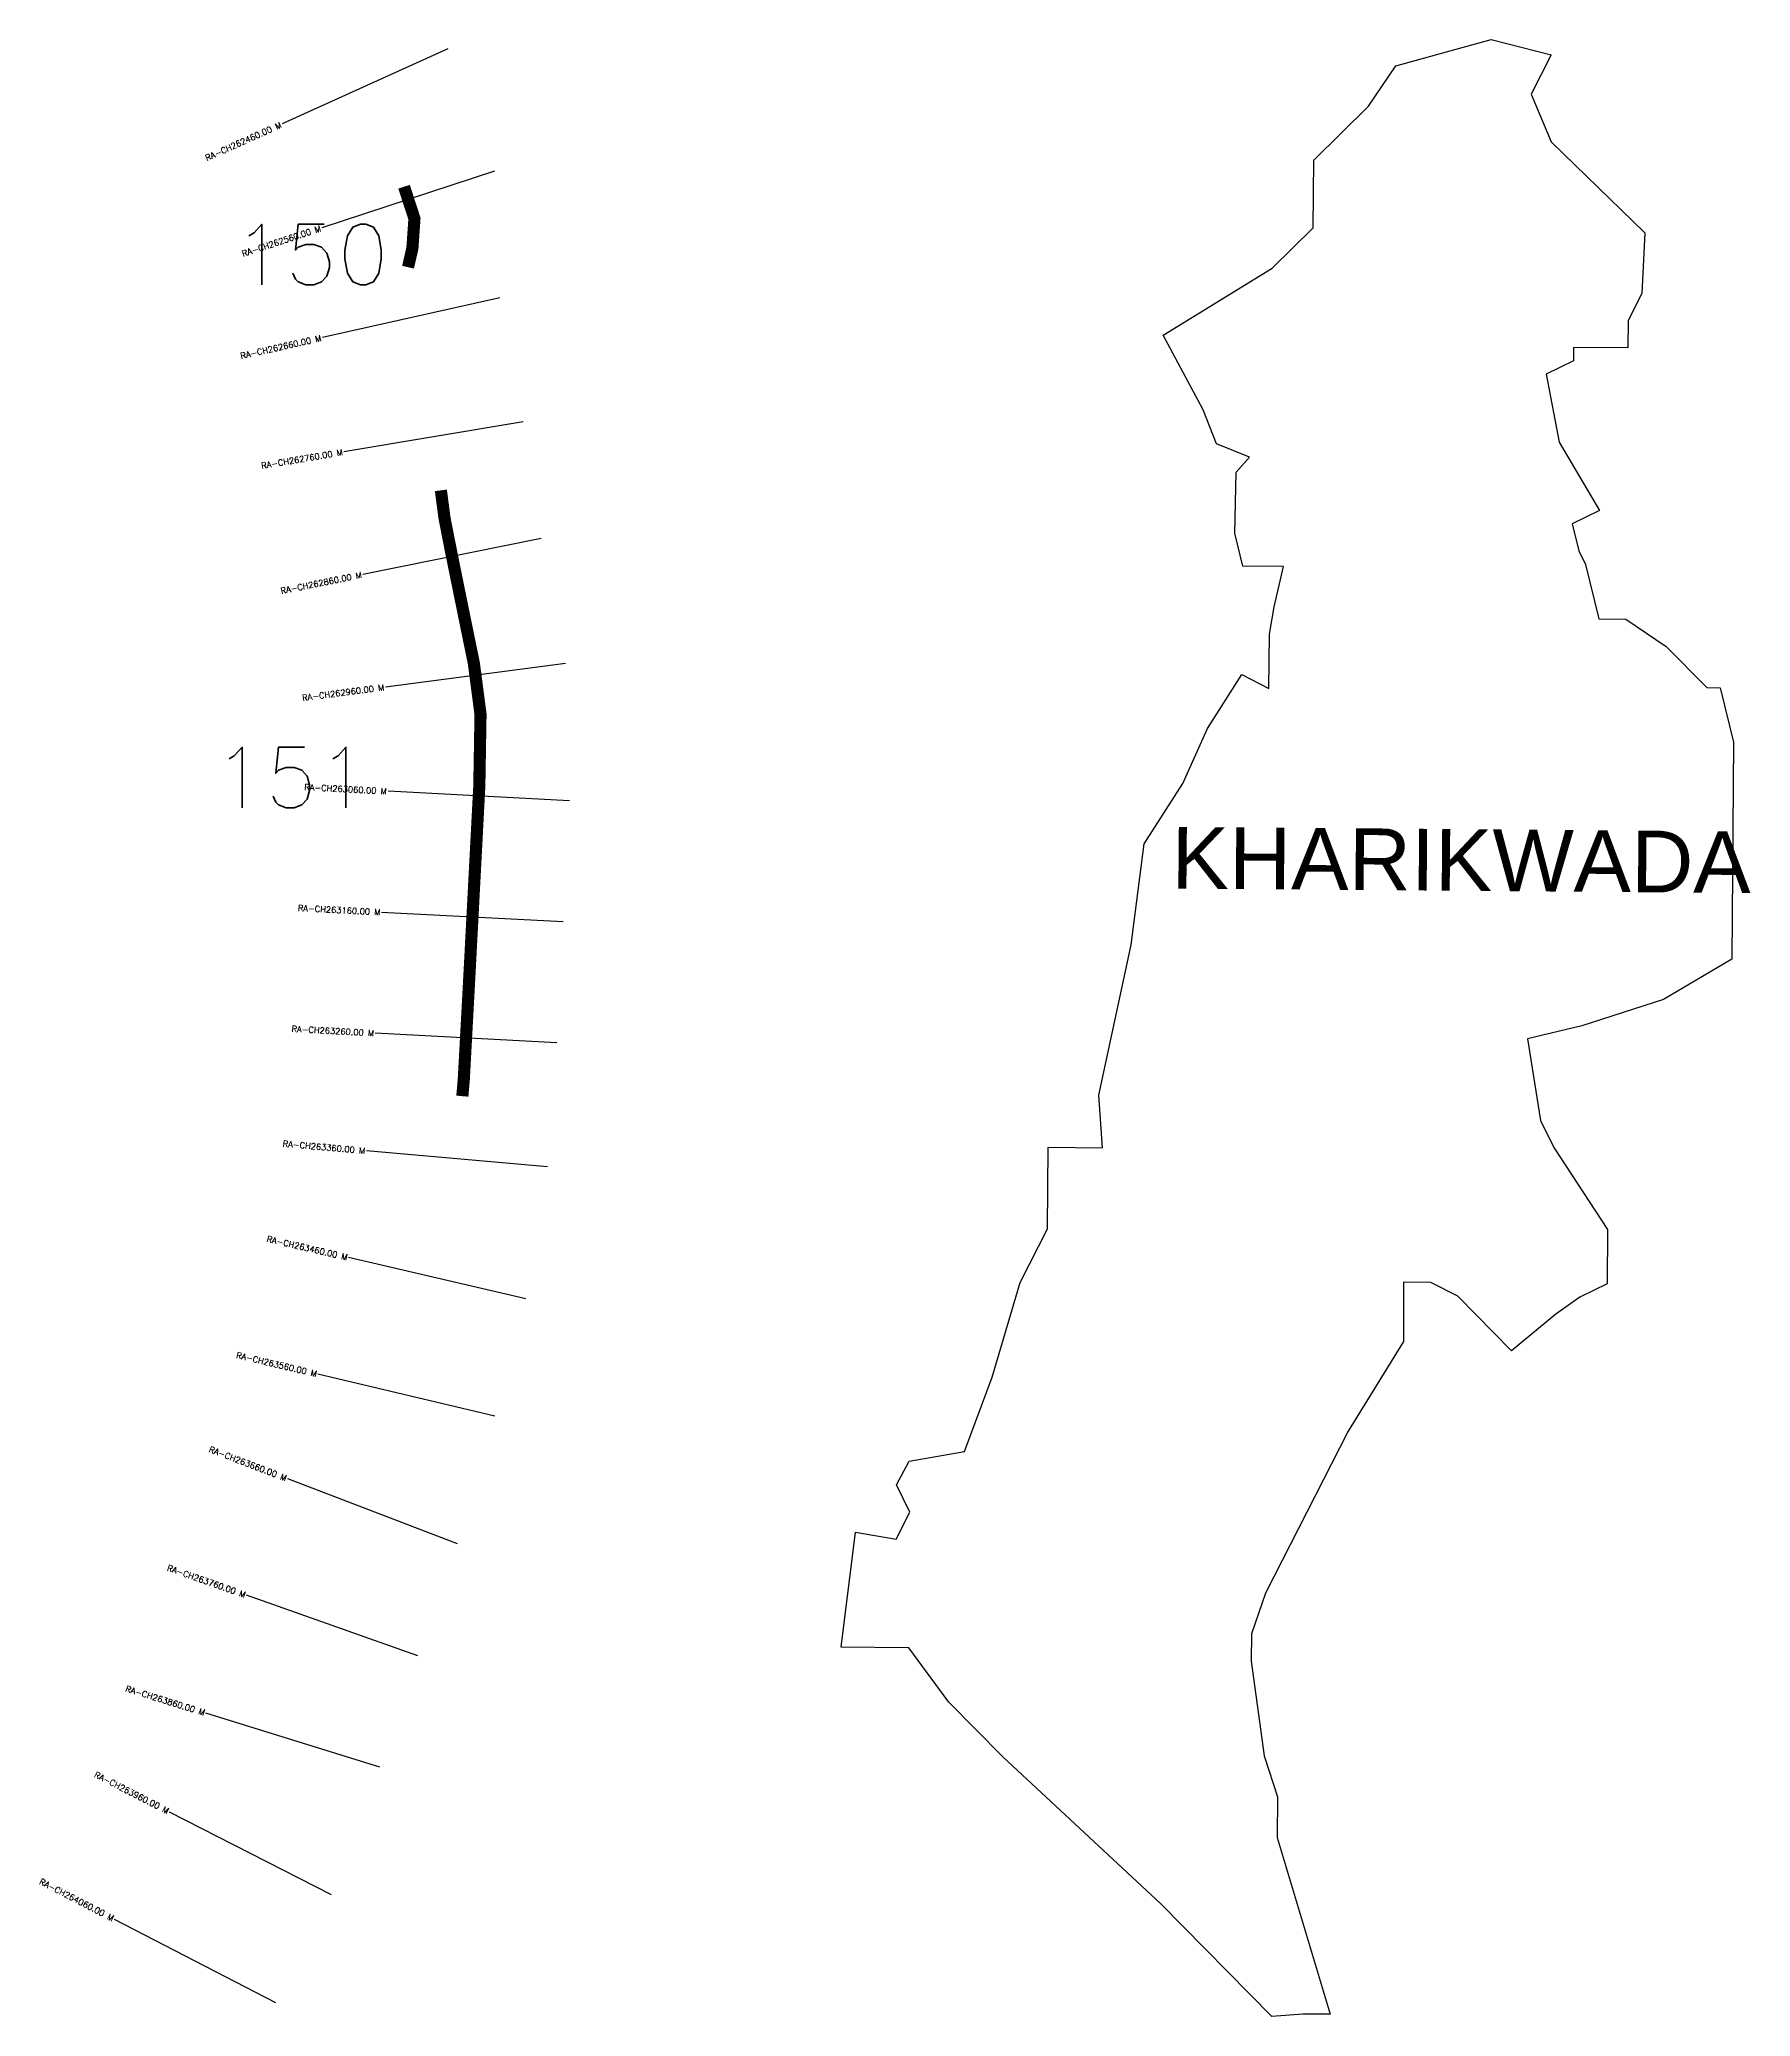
# Model space of a CAD drawing. Header units: metres. Extents: x 280602 to 282014, y 2032899 to 2034531.
import ezdxf
from ezdxf.enums import TextEntityAlignment as Align

# ---------------------------------------------------------------- set-up
doc = ezdxf.new("R2010")
doc.units = ezdxf.units.M
for name, color, linetype in [('ARTIFICIALLY PROTECTED', 4, 'Continuous'), ('CS', 134, 'Continuous'), ('CSMark', 6, 'Continuous'), ('VILLAGE NAME', 250, 'Continuous')]:
    doc.layers.add(name, color=color, linetype=linetype)
doc.styles.get("Standard").update_dxf_attribs({"font": 'simplex.shx'})

msp = doc.modelspace()

# ---------------------------------------------------------------- linework, layer by layer
at = {"color": 6, "flags": 128}
msp.add_lwpolyline([(281529.6, 2034286.7), (281619.5, 2034342), (281653.3, 2034375.2), (281653.8, 2034431.2), (281698.8, 2034475.6), (281721.5, 2034509), (281800, 2034530.7), (281849.7, 2034518.1), (281833.2, 2034485.7), (281849.6, 2034446.4), (281927, 2034371.1), (281924.4, 2034321), (281913.1, 2034298.7), (281912.9, 2034276.3), (281868.1, 2034276.6), (281868, 2034265.4), (281845.5, 2034254.4), (281856.3, 2034198.3), (281889.5, 2034142.1), (281867, 2034131.1), (281872.4, 2034108.6), (281877.9, 2034097.4), (281888.8, 2034052.5), (281911.2, 2034052.3), (281944.6, 2034029.7), (281977.9, 2033995.8), (281989.1, 2033995.7), (282000, 2033950.9), (281998.6, 2033771.7), (281942.3, 2033738.5), (281875, 2033716.6), (281830.1, 2033705.8), (281840.8, 2033638.5), (281851.8, 2033616.1), (281896.1, 2033548.5), (281895.8, 2033503.7), (281873.3, 2033492.7), (281853.4, 2033478.6), (281816.9, 2033448.4), (281772.5, 2033493.5), (281750.2, 2033504.8), (281727.8, 2033505), (281727.8, 2033456), (281682.1, 2033382.2), (281613.8, 2033248.4), (281602.4, 2033214.8), (281602.2, 2033192.4), (281612.8, 2033114), (281623.7, 2033080.3), (281623.5, 2033046.7), (281667.2, 2032900.8), (281644.8, 2032901), (281619.2, 2032899), (281527.7, 2032991.9), (281397.2, 2033113.3), (281352.8, 2033158.4), (281319.6, 2033203.4), (281263.7, 2033203.9), (281275.6, 2033298.8), (281309.1, 2033293), (281320.5, 2033315.2), (281309.5, 2033337.7), (281319.9, 2033357.4), (281365.6, 2033365.2), (281388.5, 2033426.6), (281411.5, 2033504.7), (281434.2, 2033549.2), (281434.7, 2033616.4), (281479.5, 2033616), (281476.4, 2033659.3), (281503.2, 2033783.6), (281513.9, 2033866.9), (281545.6, 2033916.6), (281566.1, 2033962.1), (281594.5, 2034006.6), (281616.7, 2033995.2), (281617.1, 2034040), (281621, 2034062.5), (281628.7, 2034095.8), (281595.2, 2034096.1), (281588.7, 2034123.3), (281589.8, 2034173.6), (281600.6, 2034186), (281573.6, 2034196.9), (281562.6, 2034225), (281529.6, 2034286.7)], dxfattribs=at)
at = {"layer": 'ARTIFICIALLY PROTECTED', "const_width": 10, "flags": 128}
for points in [[(280903.2, 2034409.2), (280911.8, 2034382.9), (280910.1, 2034358.5), (280906.5, 2034342.8)], [(280933.6, 2034158.6), (280936.6, 2034135.7), (280941.9, 2034108.6), (280951.3, 2034062.3), (280960.8, 2034015.9), (280966.3, 2033973.7), (280965.3, 2033914.4), (280956.8, 2033752), (280952.5, 2033672.5), (280951.3, 2033658.6)]]:
    msp.add_lwpolyline(points, dxfattribs=at)
at = {"layer": 'CS'}
for p, q in [((280939.2, 2034522.9), (280802.6, 2034461.1)), ((280977.9, 2034422.1), (280835.4, 2034375.3)), ((280982.1, 2034317.5), (280835.8, 2034284.7)), ((281001.5, 2034215.3), (280853.6, 2034190.4)), ((281016.3, 2034118.9), (280869.3, 2034089.2)), ((281036.5, 2034015.7), (280887.8, 2033996.2)), ((281039.8, 2033902.3), (280890, 2033910.2)), ((281034.5, 2033802.5), (280884.7, 2033810.3)), ((281029.3, 2033702.5), (280879.5, 2033710.5)), ((281021.5, 2033600.3), (280872.1, 2033613.4)), ((281003.6, 2033491.2), (280857.5, 2033525.3)), ((280978.1, 2033394.4), (280832.2, 2033429.1)), ((280947.3, 2033289.1), (280807.2, 2033342.7)), ((280914.7, 2033196.7), (280773.2, 2033246.6)), ((280883.1, 2033104.9), (280739.8, 2033149.3)), ((280843.3, 2032999.5), (280709.8, 2033067.7)), ((280797.5, 2032910.2), (280664.3, 2032979.1))]:
    msp.add_line(p, q, dxfattribs=at)

# ---------------------------------------------------------------- texts
at = {"char_height": 50, "attachment_point": 1}
for s, insert in [('150', (280762.3, 2034378.3)), ('151', (280746, 2033946.6))]:
    msp.add_mtext_dynamic_manual_height_columns(s, width=84.374, gutter_width=1, heights=[74.2], dxfattribs=dict(at, insert=insert))
at = {"layer": 'CSMark'}
for s, rotation, p in [('RA-CH262460.00 M', 24.337, (280801.7, 2034460.7)), ('RA-CH262560.00 M', 18.2004, (280834.4, 2034375)), ('RA-CH262660.00 M', 12.648, (280834.8, 2034284.4)), ('RA-CH262760.00 M', 9.5699, (280852.6, 2034190.2)), ('RA-CH262860.00 M', 11.4164, (280868.3, 2034089)), ('RA-CH262960.00 M', 7.4475, (280886.8, 2033996.1)), ('RA-CH263060.00 M', 357.0051, (280889, 2033910.2)), ('RA-CH263160.00 M', 357.0051, (280883.7, 2033810.4)), ('RA-CH263260.00 M', 356.9436, (280878.5, 2033710.6)), ('RA-CH263360.00 M', 354.9865, (280871.1, 2033613.5)), ('RA-CH263460.00 M', 346.8912, (280856.5, 2033525.5)), ('RA-CH263560.00 M', 346.6451, (280831.2, 2033429.3)), ('RA-CH263660.00 M', 339.0632, (280806.2, 2033343.1)), ('RA-CH263760.00 M', 340.5565, (280772.3, 2033246.9)), ('RA-CH263860.00 M', 342.7804, (280738.8, 2033149.6)), ('RA-CH263960.00 M', 332.95, (280708.9, 2033068.2)), ('RA-CH264060.00 M', 332.636, (280663.4, 2032979.6))]:
    msp.add_text(s, height=5, rotation=rotation, dxfattribs=at).set_placement(p, align=Align.MIDDLE_RIGHT)
at = {"layer": 'VILLAGE NAME', "insert": (281536.6, 2033880.9), "char_height": 50.893, "attachment_point": 1, "rotation": 359.5442}
msp.add_mtext_dynamic_manual_height_columns('{\\fArial|b0|i0|c0|p34;KHARIKWADA}', width=87.355, gutter_width=254.5, heights=[0], dxfattribs=at)

doc.saveas('drawing.dxf')
